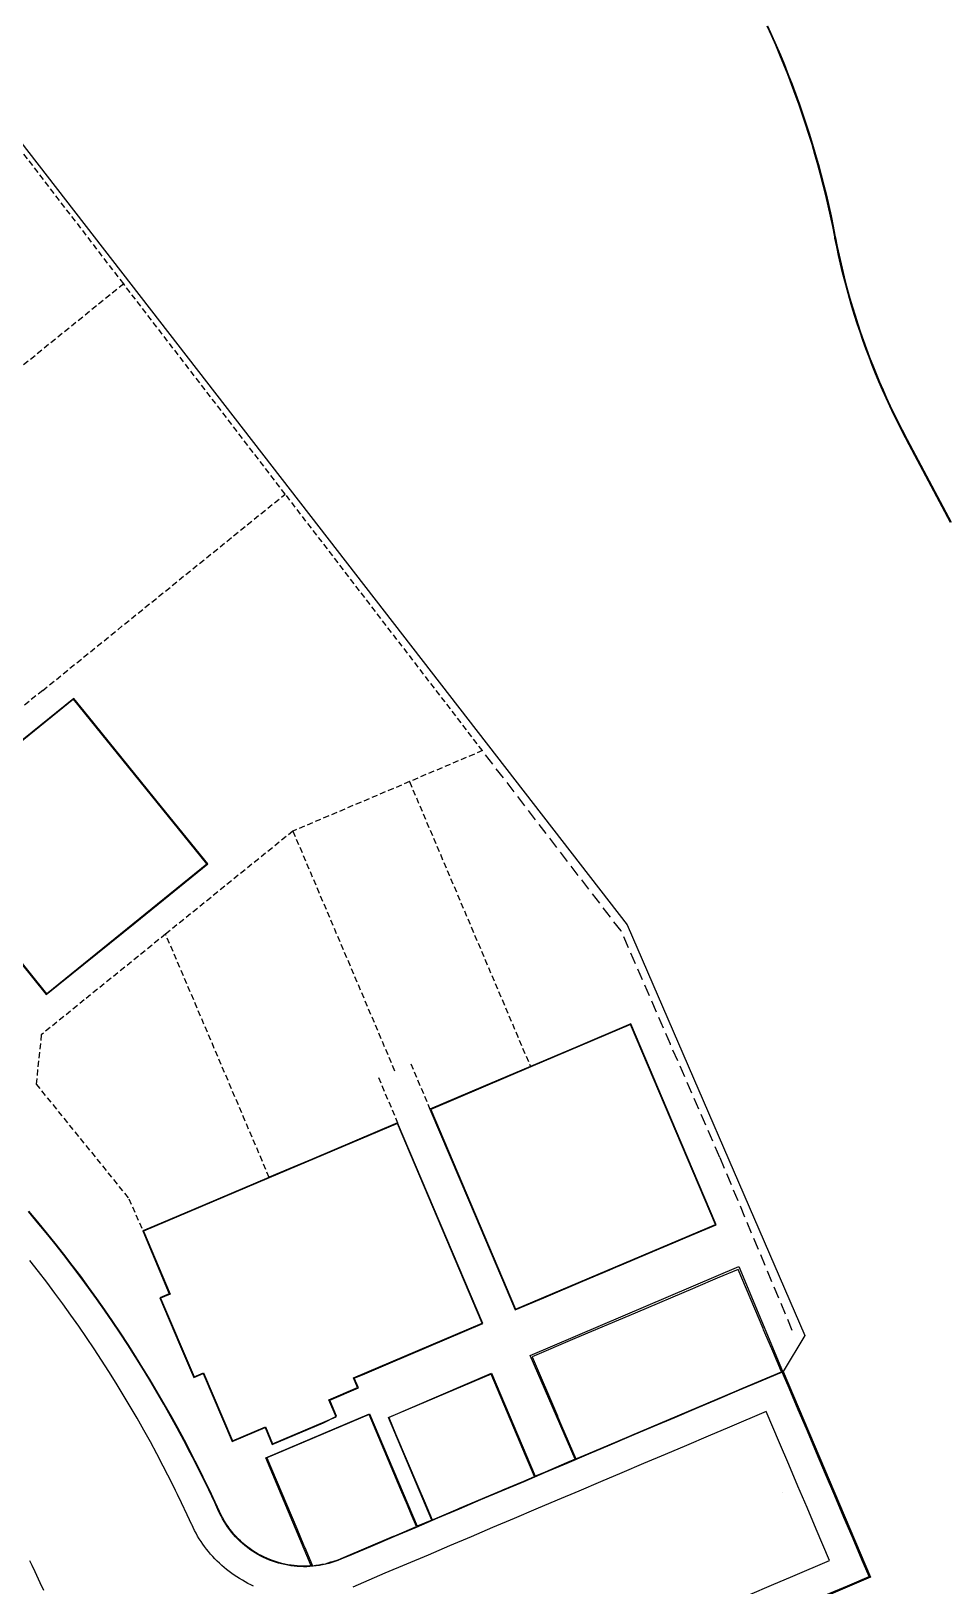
# Model space of a CAD drawing. Header units: metres. Extents: x 337936 to 338461, y 373266 to 374024.
# Drawn here: x 338105.6 to 338144.8, y 373574.9 to 373641.4 of the extents above; entities that cross this region are included whole.
import ezdxf

# ---------------------------------------------------------------- set-up
doc = ezdxf.new("R2010")
doc.units = ezdxf.units.M
doc.linetypes.add('CENTRE', pattern=[1.4, 0.7, -0.3, 0.1, -0.3])
doc.linetypes.add('DASHED2', pattern=[0.375, 0.25, -0.125])
for name, color, linetype in [('3D_LINES', 4, 'Continuous'), ('PLOTS EXTERNAL LEVEL', 3, 'Continuous'), ('PLOTS FFL', 1, 'Continuous')]:
    doc.layers.add(name, color=color, linetype=linetype)
doc.layers.add('ROAD_CENTRELINES', color=1, linetype='CENTRE', true_color=0xff0000)

msp = doc.modelspace()

# ---------------------------------------------------------------- linework, layer by layer
at = {"layer": '3D_LINES', "linetype": 'Continuous'}
for points in [[(338084.279, 373663.597, 34), (338131.069, 373603.176, 33.39), (338138.664, 373585.626, 33.903), (338137.74, 373584.087, 33.955), (338141.463, 373575.291, 33.955), (338138.57, 373574.06, 33.919)], [(338144.886, 373620.376, 33.201), (338144.417, 373621.259, 33.212), (338143.949, 373622.143, 33.223), (338143.48, 373623.026, 33.234), (338143.012, 373623.909, 33.245), (338142.968, 373623.993, 33.246), (338142.793, 373624.327, 33.25), (338142.622, 373624.665, 33.253), (338142.455, 373625.005, 33.257), (338142.292, 373625.347, 33.261), (338142.133, 373625.691, 33.264), (338141.978, 373626.037, 33.268), (338141.828, 373626.385, 33.272), (338141.682, 373626.735, 33.275), (338141.541, 373627.087, 33.279), (338141.403, 373627.44, 33.283), (338141.271, 373627.795, 33.286), (338141.142, 373628.152, 33.29), (338141.018, 373628.51, 33.294), (338140.898, 373628.87, 33.297), (338140.783, 373629.231, 33.301), (338140.672, 373629.593, 33.305), (338140.566, 373629.957, 33.308), (338140.464, 373630.322, 33.312), (338140.367, 373630.689, 33.316), (338140.274, 373631.056, 33.319), (338140.186, 373631.425, 33.323), (338140.103, 373631.795, 33.327), (338140.024, 373632.165, 33.33), (338139.949, 373632.535, 33.334), (338139.939, 373632.592, 33.335), (338139.85, 373633.037, 33.34), (338139.758, 373633.479, 33.345), (338139.66, 373633.92, 33.351), (338139.557, 373634.359, 33.356), (338139.449, 373634.798, 33.361), (338139.336, 373635.235, 33.367), (338139.218, 373635.671, 33.372), (338139.095, 373636.105, 33.378), (338138.967, 373636.538, 33.383), (338138.833, 373636.97, 33.388), (338138.696, 373637.4, 33.394), (338138.553, 373637.828, 33.399), (338138.405, 373638.255, 33.404), (338138.252, 373638.68, 33.41), (338138.094, 373639.103, 33.415), (338137.932, 373639.524, 33.42), (338137.765, 373639.944, 33.426), (338137.593, 373640.361, 33.431), (338137.416, 373640.777, 33.437), (338137.234, 373641.19, 33.442), (338137.048, 373641.601, 33.447)], [(338128.841, 373580.332, 33.837), (338126.919, 373584.773, 33.954), (338135.838, 373588.568, 33.954), (338137.707, 373584.096, 33.955)], [(338122.716, 373577.732, 33.751), (338120.865, 373582.118, 33.774), (338125.265, 373584.015, 33.822), (338127.134, 373579.608, 33.813)], [(338117.57, 373575.775, 33.672), (338115.621, 373580.4, 33.808), (338120.057, 373582.278, 33.808), (338122.099, 373577.47, 33.742)]]:
    msp.add_polyline3d(points, dxfattribs=at)
at = {"layer": '3D_LINES'}
for points in [[(338137.07, 373641.612, 33.447), (338137.257, 373641.2, 33.442), (338137.439, 373640.786, 33.437), (338137.616, 373640.371, 33.431), (338137.788, 373639.953, 33.426), (338137.955, 373639.533, 33.42), (338138.118, 373639.112, 33.415), (338138.276, 373638.688, 33.41), (338138.428, 373638.263, 33.404), (338138.576, 373637.836, 33.399), (338138.719, 373637.408, 33.394), (338138.857, 373636.977, 33.388), (338138.99, 373636.546, 33.383), (338139.119, 373636.112, 33.378), (338139.242, 373635.678, 33.372), (338139.36, 373635.241, 33.367), (338139.473, 373634.804, 33.361), (338139.581, 373634.365, 33.356), (338139.684, 373633.925, 33.351), (338139.782, 373633.484, 33.345), (338139.875, 373633.042, 33.34), (338139.963, 373632.596, 33.335), (338139.974, 373632.54, 33.334), (338140.048, 373632.17, 33.33), (338140.127, 373631.8, 33.327), (338140.211, 373631.43, 33.323), (338140.299, 373631.062, 33.319), (338140.391, 373630.695, 33.316), (338140.489, 373630.329, 33.312), (338140.59, 373629.964, 33.308), (338140.696, 373629.6, 33.305), (338140.807, 373629.238, 33.301), (338140.922, 373628.877, 33.297), (338141.042, 373628.518, 33.294), (338141.166, 373628.16, 33.29), (338141.294, 373627.804, 33.286), (338141.427, 373627.449, 33.283), (338141.564, 373627.096, 33.279), (338141.705, 373626.745, 33.275), (338141.851, 373626.395, 33.272), (338142.001, 373626.048, 33.268), (338142.156, 373625.702, 33.264), (338142.314, 373625.358, 33.261), (338142.477, 373625.016, 33.257), (338142.644, 373624.676, 33.253), (338142.815, 373624.338, 33.25), (338142.99, 373624.004, 33.246), (338143.034, 373623.921, 33.245), (338143.502, 373623.038, 33.234), (338143.971, 373622.154, 33.223), (338144.439, 373621.271, 33.212), (338144.908, 373620.387, 33.201)], [(338139.565, 373574.537, 33.935), (338140.486, 373574.927, 33.941), (338141.406, 373575.318, 33.955), (338141.113, 373576.009, 33.944), (338140.722, 373576.929, 33.935), (338140.625, 373577.159, 33.935), (338140.332, 373577.85, 33.957), (338139.941, 373578.77, 33.988), (338139.55, 373579.691, 34.018), (338139.159, 373580.611, 33.988), (338138.769, 373581.532, 33.957), (338138.476, 373582.222, 33.935), (338138.378, 373582.452, 33.935), (338137.987, 373583.373, 33.944), (338137.694, 373584.063, 33.955), (338136.774, 373583.672, 33.941), (338135.853, 373583.281, 33.935), (338134.933, 373582.891, 33.922), (338134.012, 373582.5, 33.909), (338133.092, 373582.109, 33.896), (338132.171, 373581.719, 33.883), (338131.251, 373581.328, 33.87), (338130.33, 373580.937, 33.857), (338129.41, 373580.546, 33.844), (338128.489, 373580.156, 33.832), (338127.569, 373579.765, 33.819), (338126.648, 373579.374, 33.806), (338125.728, 373578.983, 33.793), (338124.807, 373578.593, 33.78), (338123.887, 373578.202, 33.767), (338122.966, 373577.811, 33.754), (338122.046, 373577.421, 33.741), (338121.125, 373577.03, 33.728), (338120.205, 373576.639, 33.715), (338119.284, 373576.248, 33.702), (338118.832, 373576.056, 33.696), (338118.706, 373576.005, 33.694), (338118.578, 373575.959, 33.691), (338118.449, 373575.916, 33.688), (338118.318, 373575.878, 33.686), (338118.186, 373575.845, 33.683), (338118.054, 373575.816, 33.681), (338117.92, 373575.792, 33.678), (338117.785, 373575.772, 33.676), (338117.65, 373575.757, 33.673), (338117.514, 373575.746, 33.671), (338117.379, 373575.74, 33.668), (338117.243, 373575.738, 33.666), (338117.107, 373575.742, 33.664), (338116.971, 373575.749, 33.661), (338116.835, 373575.762, 33.659), (338116.701, 373575.779, 33.657), (338116.566, 373575.801, 33.654), (338116.433, 373575.827, 33.652), (338116.3, 373575.857, 33.65), (338116.169, 373575.893, 33.648), (338116.039, 373575.932, 33.645), (338115.91, 373575.976, 33.643), (338115.783, 373576.025, 33.641), (338115.658, 373576.077, 33.639), (338115.534, 373576.134, 33.637), (338115.413, 373576.195, 33.634), (338115.293, 373576.26, 33.632), (338115.176, 373576.329, 33.63), (338115.062, 373576.403, 33.628), (338114.949, 373576.48, 33.625), (338114.84, 373576.56, 33.623), (338114.733, 373576.645, 33.621), (338114.63, 373576.733, 33.618), (338114.529, 373576.824, 33.616), (338114.432, 373576.919, 33.613), (338114.337, 373577.017, 33.611), (338114.247, 373577.118, 33.609), (338114.159, 373577.222, 33.606), (338114.075, 373577.33, 33.604), (338113.995, 373577.44, 33.601), (338113.919, 373577.552, 33.599), (338113.847, 373577.667, 33.596), (338113.778, 373577.785, 33.594), (338113.714, 373577.905, 33.591), (338113.654, 373578.027, 33.588), (338113.626, 373578.086, 33.587), (338113.537, 373578.282, 33.584), (338113.537, 373578.282, 33.584), (338113.444, 373578.482, 33.582), (338113.192, 373579.019, 33.574), (338113.013, 373579.391, 33.569), (338113.013, 373579.391, 33.569), (338112.934, 373579.552, 33.567), (338112.671, 373580.083, 33.56), (338112.591, 373580.241, 33.558), (338112.401, 373580.611, 33.553), (338112.126, 373581.136, 33.545), (338111.846, 373581.658, 33.538), (338111.559, 373582.177, 33.531), (338111.267, 373582.693, 33.523), (338110.97, 373583.206, 33.516), (338110.666, 373583.715, 33.509), (338110.358, 373584.221, 33.501), (338110.044, 373584.724, 33.494), (338109.724, 373585.223, 33.487), (338109.399, 373585.719, 33.48), (338109.069, 373586.211, 33.472), (338108.734, 373586.7, 33.465), (338108.393, 373587.185, 33.458), (338108.047, 373587.666, 33.451), (338107.696, 373588.144, 33.444), (338107.339, 373588.617, 33.438), (338106.978, 373589.087, 33.432), (338106.611, 373589.553, 33.426), (338106.24, 373590.015, 33.421), (338105.863, 373590.472, 33.416), (338105.482, 373590.926, 33.411)], [(338117.57, 373575.775, 33.672), (338117.513, 373575.771, 33.671), (338117.378, 373575.765, 33.668), (338117.243, 373575.763, 33.666), (338117.108, 373575.767, 33.664), (338116.973, 373575.774, 33.661), (338116.838, 373575.787, 33.659), (338116.704, 373575.804, 33.657), (338116.571, 373575.825, 33.654), (338116.438, 373575.851, 33.652), (338116.306, 373575.882, 33.65), (338116.176, 373575.917, 33.648), (338116.047, 373575.956, 33.645), (338115.919, 373576, 33.643), (338115.792, 373576.048, 33.641), (338115.668, 373576.1, 33.639), (338115.545, 373576.157, 33.637), (338115.424, 373576.217, 33.634), (338115.306, 373576.282, 33.632), (338115.189, 373576.351, 33.63), (338115.075, 373576.423, 33.628), (338114.964, 373576.5, 33.625), (338114.855, 373576.58, 33.623), (338114.749, 373576.664, 33.621), (338114.646, 373576.751, 33.618), (338114.546, 373576.842, 33.616), (338114.449, 373576.937, 33.613), (338114.356, 373577.034, 33.611), (338114.265, 373577.135, 33.609), (338114.179, 373577.238, 33.606), (338114.095, 373577.345, 33.604), (338114.016, 373577.454, 33.601), (338113.94, 373577.566, 33.599), (338113.868, 373577.68, 33.596), (338113.8, 373577.797, 33.594), (338113.736, 373577.916, 33.591), (338113.676, 373578.037, 33.588), (338113.649, 373578.096, 33.587), (338113.56, 373578.292, 33.584), (338113.467, 373578.493, 33.582), (338113.215, 373579.029, 33.574), (338113.036, 373579.402, 33.569), (338112.957, 373579.563, 33.567), (338112.693, 373580.095, 33.56), (338112.614, 373580.252, 33.558), (338112.424, 373580.623, 33.553), (338112.148, 373581.148, 33.545), (338111.867, 373581.67, 33.538), (338111.581, 373582.19, 33.531), (338111.289, 373582.706, 33.523), (338110.991, 373583.218, 33.516), (338110.688, 373583.728, 33.509), (338110.379, 373584.234, 33.501), (338110.065, 373584.737, 33.494), (338109.745, 373585.237, 33.487), (338109.42, 373585.733, 33.48), (338109.09, 373586.225, 33.472), (338108.754, 373586.714, 33.465), (338108.413, 373587.199, 33.458), (338108.067, 373587.681, 33.451), (338107.716, 373588.159, 33.444), (338107.359, 373588.632, 33.438), (338106.998, 373589.102, 33.432), (338106.631, 373589.568, 33.426), (338106.259, 373590.03, 33.421), (338105.882, 373590.488, 33.416), (338105.501, 373590.942, 33.411)], [(338115.108, 373574.912, 33.588), (338114.985, 373574.969, 33.587), (338114.863, 373575.029, 33.585), (338114.743, 373575.093, 33.583), (338114.624, 373575.159, 33.582), (338114.507, 373575.229, 33.58), (338114.392, 373575.301, 33.578), (338114.279, 373575.377, 33.576), (338114.168, 373575.455, 33.575), (338114.059, 373575.536, 33.573), (338113.952, 373575.62, 33.571), (338113.848, 373575.706, 33.569), (338113.745, 373575.796, 33.568), (338113.645, 373575.888, 33.566), (338113.547, 373575.982, 33.564), (338113.452, 373576.079, 33.562), (338113.359, 373576.178, 33.56), (338113.269, 373576.28, 33.558), (338113.181, 373576.384, 33.557), (338113.096, 373576.49, 33.555), (338113.014, 373576.598, 33.553), (338112.935, 373576.709, 33.551), (338112.859, 373576.821, 33.549), (338112.785, 373576.935, 33.547), (338112.715, 373577.051, 33.545), (338112.647, 373577.169, 33.543), (338112.583, 373577.289, 33.541), (338112.521, 373577.41, 33.539), (338112.46, 373577.54, 33.537), (338112.451, 373577.558, 33.52), (338112.366, 373577.745, 33.51), (338112.271, 373577.952, 33.508), (338112.024, 373578.477, 33.5), (338111.855, 373578.828, 33.495), (338111.769, 373579.003, 33.498), (338111.511, 373579.523, 33.506), (338111.442, 373579.659, 33.508), (338111.245, 373580.043, 33.502), (338110.975, 373580.558, 33.495), (338110.699, 373581.071, 33.488), (338110.417, 373581.581, 33.48), (338110.13, 373582.088, 33.473), (338109.837, 373582.591, 33.465), (338109.538, 373583.092, 33.458), (338109.235, 373583.589, 33.451), (338108.926, 373584.082, 33.443), (338108.611, 373584.573, 33.436), (338108.291, 373585.059, 33.429), (338107.966, 373585.543, 33.421), (338107.636, 373586.022, 33.414), (338107.3, 373586.499, 33.407), (338106.96, 373586.971, 33.4), (338106.614, 373587.44, 33.393), (338106.263, 373587.905, 33.387), (338105.907, 373588.366, 33.381), (338105.546, 373588.823, 33.376)], [(338138.541, 373574.075, 33.92), (338138.654, 373574.123, 33.922), (338139.575, 373574.514, 33.935), (338140.495, 373574.904, 33.941), (338141.439, 373575.305, 33.955), (338141.136, 373576.018, 33.944), (338140.745, 373576.939, 33.935), (338140.648, 373577.169, 33.935), (338140.355, 373577.859, 33.957), (338139.964, 373578.78, 33.988), (338139.573, 373579.7, 34.018), (338139.182, 373580.621, 33.988), (338138.792, 373581.541, 33.957), (338138.499, 373582.232, 33.935), (338138.401, 373582.462, 33.935), (338138.01, 373583.382, 33.944), (338137.707, 373584.096, 33.955)], [(338136.311, 373574.555, 33.846), (338137.232, 373574.946, 33.859), (338138.152, 373575.336, 33.872), (338139.717, 373576, 33.885), (338139.146, 373577.346, 33.907), (338138.755, 373578.267, 33.938), (338138.365, 373579.187, 33.968), (338137.974, 373580.108, 33.938), (338137.583, 373581.028, 33.907), (338137.012, 373582.374, 33.885), (338135.447, 373581.71, 33.872), (338134.527, 373581.319, 33.859), (338133.606, 373580.928, 33.846), (338132.686, 373580.538, 33.833), (338131.765, 373580.147, 33.82), (338130.845, 373579.756, 33.807), (338129.924, 373579.365, 33.795), (338129.003, 373578.975, 33.782), (338128.083, 373578.584, 33.769), (338127.162, 373578.193, 33.756), (338126.242, 373577.803, 33.743), (338125.321, 373577.412, 33.73), (338124.401, 373577.021, 33.717), (338123.48, 373576.63, 33.704), (338122.56, 373576.24, 33.691), (338121.639, 373575.849, 33.678), (338120.719, 373575.458, 33.666), (338119.798, 373575.067, 33.653), (338119.339, 373574.872, 33.646)], [(338128.841, 373580.332, 33.837), (338128.479, 373580.179, 33.832), (338127.559, 373579.788, 33.819), (338127.134, 373579.608, 33.813)], [(338122.716, 373577.732, 33.751), (338122.099, 373577.47, 33.742)], [(338105.531, 373575.999, 33.498), (338105.627, 373575.803, 33.495), (338105.756, 373575.535, 33.5), (338105.977, 373575.066, 33.507), (338106.13, 373574.732, 33.513)]]:
    msp.add_polyline3d(points, dxfattribs=at)
at = {"layer": '3D_LINES', "linetype": 'DASHED2'}
for points in [[(338109.553, 373630.577, 33.2), (338102.65, 373639.563, 33.2)], [(338109.553, 373630.577, 33.2), (338098.955, 373621.995, 33.6)], [(338116.456, 373621.592, 33.23), (338109.553, 373630.577, 33.2)], [(338106.093, 373613.2, 33.55), (338116.456, 373621.592, 33.23)], [(338124.885, 373610.624, 33.2), (338116.456, 373621.592, 33.23)], [(338106.093, 373613.2, 33.55), (338101.518, 373609.495, 33.55)], [(338124.885, 373610.624, 33.2), (338121.767, 373609.3, 33.25)], [(338121.767, 373609.3, 33.25), (338116.784, 373607.185, 33.35)], [(338121.767, 373609.3, 33.25), (338126.935, 373597.124, 33.825)], [(338116.784, 373607.185, 33.35), (338111.347, 373602.782, 33.4)], [(338116.784, 373607.185, 33.35), (338121.131, 373596.943, 33.7), (338121.131, 373596.943, 33.7)], [(338111.347, 373602.782, 33.4), (338107.869, 373599.966, 33.41)], [(338115.775, 373592.377, 33.825), (338111.347, 373602.782, 33.4)], [(338107.869, 373599.966, 33.41), (338106.034, 373598.48, 33.41)], [(338106.034, 373598.48, 33.41), (338105.812, 373596.37, 33.46)], [(338121.822, 373597.236, 33.717), (338122.642, 373595.303, 33.75)], [(338105.812, 373596.37, 33.46), (338109.779, 373591.472, 33.75)], [(338120.441, 373596.65, 33.675), (338121.261, 373594.717, 33.675)], [(338109.779, 373591.472, 33.75), (338110.378, 373590.086, 33.825)]]:
    msp.add_polyline3d(points, dxfattribs=at)
at = {"layer": '3D_LINES', "linetype": 'DASHED2', "ltscale": 2}
for points in [[(338130.808, 373602.915, 33.39), (338124.885, 373610.624, 33.2)], [(338135.024, 373593.237, 33.4), (338132.916, 373598.075, 33.395), (338130.808, 373602.915, 33.39)], [(338135.024, 373593.237, 33.4), (338138.207, 373585.626, 33.903)]]:
    msp.add_polyline3d(points, dxfattribs=at)
at = {"layer": '3D_LINES', "linetype": 'Continuous'}
for points in [[(338137.661, 373584.076, 33.955), (338137.29, 373584.951, 33.932), (338137.054, 373585.508, 33.917), (338136.9, 373585.871, 33.922), (338136.876, 373585.926, 33.922), (338135.805, 373588.449, 33.954), (338134.921, 373588.073, 33.954), (338133.987, 373587.677, 33.954), (338133.964, 373587.667, 33.954), (338131.41, 373586.583, 33.954), (338128.836, 373585.49, 33.954), (338127.015, 373584.717, 33.954), (338128.085, 373582.195, 33.922), (338128.111, 373582.134, 33.921), (338128.267, 373581.766, 33.916), (338128.871, 373580.345, 33.838), (338129.386, 373580.564, 33.846), (338130.297, 373580.95, 33.858), (338131.238, 373581.35, 33.871), (338131.266, 373581.362, 33.871), (338134.902, 373582.905, 33.922), (338135.843, 373583.304, 33.935), (338135.866, 373583.314, 33.935), (338136.778, 373583.701, 33.94), (338137.661, 373584.076, 33.955)], [(338125.253, 373583.969, 33.822), (338120.881, 373582.113, 33.774), (338121.174, 373581.421, 33.772), (338122.122, 373579.189, 33.763), (338122.389, 373578.56, 33.758), (338122.737, 373577.741, 33.751), (338122.95, 373577.832, 33.754), (338123.848, 373578.213, 33.767), (338123.903, 373578.236, 33.767), (338125.698, 373578.998, 33.793), (338125.753, 373579.021, 33.793), (338126.651, 373579.402, 33.806), (338127.109, 373579.597, 33.812), (338126.731, 373580.489, 33.811), (338126.498, 373581.036, 33.811), (338125.253, 373583.969, 33.822)], [(338120.038, 373582.244, 33.808), (338115.665, 373580.388, 33.808), (338116.947, 373577.369, 33.747), (338117.242, 373576.673, 33.716), (338117.268, 373576.612, 33.713), (338117.293, 373576.554, 33.71), (338117.622, 373575.779, 33.674), (338117.766, 373575.802, 33.677), (338117.895, 373575.823, 33.68), (338118.026, 373575.844, 33.682), (338118.178, 373575.869, 33.684), (338118.286, 373575.902, 33.687), (338118.41, 373575.941, 33.689), (338118.537, 373575.98, 33.692), (338118.716, 373576.036, 33.695), (338118.822, 373576.079, 33.697), (338118.849, 373576.091, 33.697), (338121.085, 373577.04, 33.728), (338121.14, 373577.063, 33.729), (338122.069, 373577.458, 33.742), (338121.845, 373577.985, 33.742), (338121.684, 373578.364, 33.743), (338121.401, 373579.033, 33.743), (338120.038, 373582.244, 33.808)]]:
    msp.add_polyline3d(points, close=True, dxfattribs=at)
at = {"layer": 'PLOTS EXTERNAL LEVEL', "linetype": 'Continuous'}
for points in [[(338107.418, 373612.858, 33.525), (338104.22, 373610.268, 33.525), (338101.112, 373607.751, 33.525), (338100.335, 373607.121, 33.525), (338099.558, 373606.492, 33.516), (338099.967, 373605.986, 33.525), (338101.462, 373604.14, 33.525), (338101.842, 373603.671, 33.515), (338101.857, 373603.652, 33.567), (338102.819, 373604.431, 33.648), (338103.101, 373604.083, 33.675), (338103.832, 373603.18, 33.675), (338104.123, 373602.82, 33.648), (338106.248, 373600.197, 33.45), (338110.038, 373603.266, 33.45), (338113.147, 373605.784, 33.45), (338111.168, 373608.228, 33.525), (338108.048, 373612.081, 33.525), (338107.418, 373612.858, 33.525)], [(338131.228, 373598.947, 33.6), (338128.954, 373597.982, 33.825), (338126.935, 373597.125, 33.825), (338124.916, 373596.268, 33.825), (338122.642, 373595.303, 33.75), (338124.333, 373591.32, 33.715), (338125.896, 373587.638, 33.683), (338126.287, 373586.717, 33.675), (338127.513, 373587.237, 33.801), (338129.168, 373587.94, 33.975), (338130.329, 373588.433, 33.975), (338130.58, 373588.539, 33.826), (338130.58, 373588.539, 33.825), (338130.83, 373588.645, 33.975), (338131.971, 373589.129, 33.975), (338132.111, 373589.189, 33.957), (338132.159, 373589.209, 33.957), (338133.049, 373589.587, 33.84), (338133.552, 373589.801, 33.77), (338134.873, 373590.361, 33.6), (338133.182, 373594.345, 33.6), (338131.228, 373598.947, 33.6)], [(338121.261, 373594.717, 33.675), (338117.579, 373593.154, 33.675), (338116.659, 373592.763, 33.675), (338115.771, 373592.386, 33.825), (338115.761, 373592.382, 33.675), (338112.535, 373591.013, 33.825), (338110.878, 373590.309, 33.825), (338110.374, 373590.095, 33.825), (338110.365, 373590.091, 33.75), (338111.504, 373587.408, 33.79), (338111.099, 373587.236, 33.796), (338111.94, 373585.255, 33.825), (338112.409, 373584.151, 33.825), (338112.546, 373583.828, 33.812), (338112.951, 373583.999, 33.795), (338114.186, 373581.091, 33.675), (338115.595, 373581.689, 33.675), (338115.903, 373580.964, 33.763), (338118.092, 373581.893, 33.763), (338118.649, 373582.179, 33.758), (338118.359, 373582.862, 33.675), (338119.582, 373583.381, 33.675), (338119.406, 373583.796, 33.675), (338119.854, 373583.986, 33.825), (338120.958, 373584.455, 33.825), (338124.906, 373586.131, 33.675), (338123.084, 373590.424, 33.675), (338121.261, 373594.717, 33.675)]]:
    msp.add_polyline3d(points, close=True, dxfattribs=at)
at = {"layer": 'PLOTS FFL', "linetype": 'Continuous'}
for points, elevation in [([(338107.415, 373612.823), (338099.593, 373606.488), (338101.861, 373603.688), (338102.822, 373604.466), (338104.143, 373602.836), (338106.251, 373600.232), (338113.112, 373605.787)], 33.675), ([(338131.215, 373598.915), (338126.945, 373597.102), (338122.675, 373595.29), (338126.3, 373586.75), (338130.57, 373588.562), (338134.84, 373590.375)], 33.975), ([(338121.248, 373594.684), (338115.771, 373592.359), (338110.398, 373590.078), (338111.537, 373587.394), (338111.132, 373587.222), (338112.559, 373583.86), (338112.964, 373584.032), (338114.199, 373581.123), (338115.608, 373581.722), (338115.916, 373580.997), (338118.634, 373582.151), (338118.326, 373582.875), (338119.549, 373583.395), (338119.373, 373583.809), (338124.873, 373586.144)], 33.825)]:
    msp.add_lwpolyline(points, close=True, dxfattribs=dict(at, elevation=elevation))
at = {"layer": 'ROAD_CENTRELINES', "elevation": 33.938, "flags": 128}
msp.add_lwpolyline([(338137.709, 373578.909), (338137.709, 373578.909), (338137.709, 373578.909)], dxfattribs=at)

doc.saveas('drawing.dxf')
